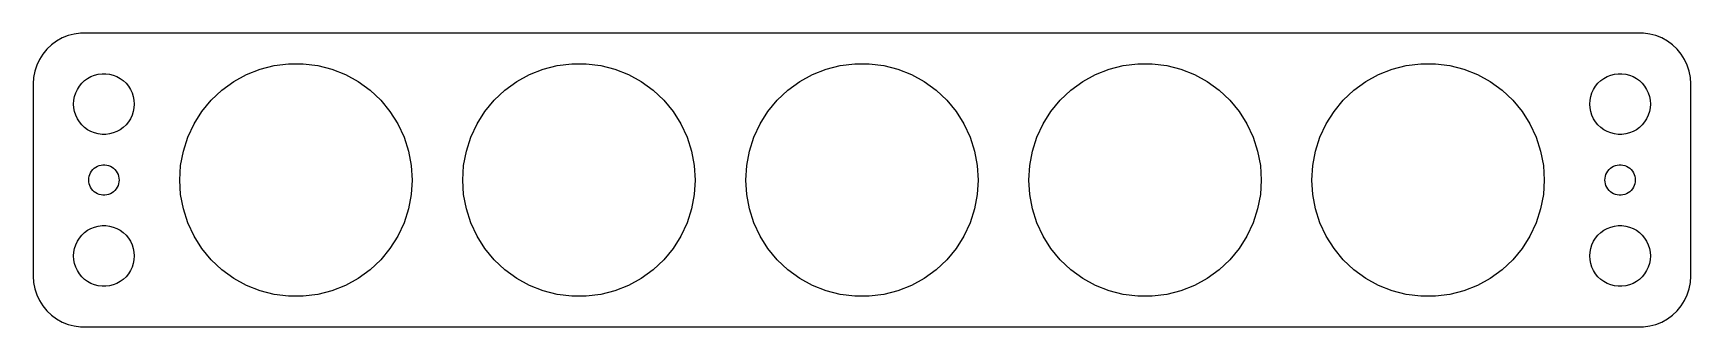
# Model space of a CAD drawing. Header units: metres. Extents: x -82 to 82, y -14 to 14.
import ezdxf

# ---------------------------------------------------------------- set-up
doc = ezdxf.new("R2010")
doc.units = ezdxf.units.M

msp = doc.modelspace()

# ---------------------------------------------------------------- linework, layer by layer
for p, q in [((-80.1871, 13.3526), (-80.6448, 12.9227)), ((-79.6791, 13.7216), (-80.1871, 13.3526)), ((-79.1289, 14.0241), (-79.6791, 13.7216)), ((-78.5451, 14.2553), (-79.1289, 14.0241)), ((-77.9369, 14.4114), (-78.5451, 14.2553)), ((-77.3139, 14.4901), (-77.9369, 14.4114)), ((77.3139, 14.4901), (-77.3139, 14.4901)), ((77.9369, 14.4114), (77.3139, 14.4901)), ((78.5451, 14.2553), (77.9369, 14.4114)), ((79.1289, 14.0241), (78.5451, 14.2553)), ((79.6791, 13.7216), (79.1289, 14.0241)), ((80.1871, 13.3526), (79.6791, 13.7216)), ((80.6448, 12.9227), (80.1871, 13.3526)), ((-81.3815, 11.9088), (-81.6489, 11.3406)), ((-81.0451, 12.4389), (-81.3815, 11.9088)), ((-80.6448, 12.9227), (-81.0451, 12.4389)), ((81.0451, 12.4389), (80.6448, 12.9227)), ((81.3815, 11.9088), (81.0451, 12.4389)), ((81.6489, 11.3406), (81.3815, 11.9088)), ((-81.9606, 10.1267), (-82, 9.5)), ((-81.8429, 10.7434), (-81.9606, 10.1267)), ((-81.6489, 11.3406), (-81.8429, 10.7434)), ((-76.9123, 9.81154), (-76.6075, 10.033)), ((-76.6075, 10.033), (-76.2773, 10.2145)), ((-76.2773, 10.2145), (-75.927, 10.3532)), ((-75.927, 10.3532), (-75.5621, 10.4469)), ((-75.5621, 10.4469), (-75.1884, 10.4941)), ((-75.1884, 10.4941), (-74.8116, 10.4941)), ((-74.8116, 10.4941), (-74.4379, 10.4469)), ((-74.4379, 10.4469), (-74.073, 10.3532)), ((-74.073, 10.3532), (-73.7227, 10.2145)), ((-73.7227, 10.2145), (-73.3925, 10.033)), ((-73.3925, 10.033), (-73.0877, 9.81154)), ((-62.162, 9.70976), (-60.8965, 10.4055)), ((-60.8965, 10.4055), (-59.5537, 10.9371)), ((-59.5537, 10.9371), (-58.1549, 11.2963)), ((-58.1549, 11.2963), (-56.7221, 11.4773)), ((-56.7221, 11.4773), (-55.2779, 11.4773)), ((-55.2779, 11.4773), (-53.8451, 11.2963)), ((-53.8451, 11.2963), (-52.4463, 10.9371)), ((-52.4463, 10.9371), (-51.1035, 10.4055)), ((-51.1035, 10.4055), (-49.838, 9.70976)), ((-34.162, 9.70976), (-32.8965, 10.4055)), ((-32.8965, 10.4055), (-31.5537, 10.9371)), ((-31.5537, 10.9371), (-30.1549, 11.2963)), ((-30.1549, 11.2963), (-28.7221, 11.4773)), ((-28.7221, 11.4773), (-27.2779, 11.4773)), ((-27.2779, 11.4773), (-25.8451, 11.2963)), ((-25.8451, 11.2963), (-24.4463, 10.9371)), ((-24.4463, 10.9371), (-23.1035, 10.4055)), ((-23.1035, 10.4055), (-21.838, 9.70976)), ((-6.162, 9.70976), (-4.89645, 10.4055)), ((-4.89645, 10.4055), (-3.55368, 10.9371)), ((-3.55368, 10.9371), (-2.15488, 11.2963)), ((-2.15488, 11.2963), (-0.722076, 11.4773)), ((-0.722076, 11.4773), (0.722076, 11.4773)), ((0.722076, 11.4773), (2.15488, 11.2963)), ((2.15488, 11.2963), (3.55368, 10.9371)), ((3.55368, 10.9371), (4.89645, 10.4055)), ((4.89645, 10.4055), (6.162, 9.70976)), ((21.838, 9.70976), (23.1035, 10.4055)), ((23.1035, 10.4055), (24.4463, 10.9371)), ((24.4463, 10.9371), (25.8451, 11.2963)), ((25.8451, 11.2963), (27.2779, 11.4773)), ((27.2779, 11.4773), (28.7221, 11.4773)), ((28.7221, 11.4773), (30.1549, 11.2963)), ((30.1549, 11.2963), (31.5537, 10.9371)), ((31.5537, 10.9371), (32.8965, 10.4055)), ((32.8965, 10.4055), (34.162, 9.70976)), ((49.838, 9.70976), (51.1035, 10.4055)), ((51.1035, 10.4055), (52.4463, 10.9371)), ((52.4463, 10.9371), (53.8451, 11.2963)), ((53.8451, 11.2963), (55.2779, 11.4773)), ((55.2779, 11.4773), (56.7221, 11.4773)), ((56.7221, 11.4773), (58.1549, 11.2963)), ((58.1549, 11.2963), (59.5537, 10.9371)), ((59.5537, 10.9371), (60.8965, 10.4055)), ((60.8965, 10.4055), (62.162, 9.70976)), ((73.0877, 9.81154), (73.3925, 10.033)), ((73.3925, 10.033), (73.7227, 10.2145)), ((73.7227, 10.2145), (74.073, 10.3532)), ((74.073, 10.3532), (74.4379, 10.4469)), ((74.4379, 10.4469), (74.8116, 10.4941)), ((74.8116, 10.4941), (75.1884, 10.4941)), ((75.1884, 10.4941), (75.5621, 10.4469)), ((75.5621, 10.4469), (75.927, 10.3532)), ((75.927, 10.3532), (76.2773, 10.2145)), ((76.2773, 10.2145), (76.6075, 10.033)), ((76.6075, 10.033), (76.9123, 9.81154)), ((81.8429, 10.7434), (81.6489, 11.3406)), ((81.9606, 10.1267), (81.8429, 10.7434)), ((82, 9.5), (81.9606, 10.1267)), ((-82, 9.5), (-82, -9.5)), ((-77.9763, 7.87599), (-77.9057, 8.24606)), ((-77.9057, 8.24606), (-77.7893, 8.60437)), ((-77.7893, 8.60437), (-77.6289, 8.94525)), ((-77.6289, 8.94525), (-77.427, 9.26335)), ((-77.427, 9.26335), (-77.1869, 9.55363)), ((-77.1869, 9.55363), (-76.9123, 9.81154)), ((-73.0877, 9.81154), (-72.8131, 9.55363)), ((-72.8131, 9.55363), (-72.573, 9.26335)), ((-72.573, 9.26335), (-72.3711, 8.94525)), ((-72.3711, 8.94525), (-72.2107, 8.60437)), ((-72.2107, 8.60437), (-72.0943, 8.24606)), ((-72.0943, 8.24606), (-72.0237, 7.87599)), ((-64.3831, 7.87228), (-63.3304, 8.8609)), ((-63.3304, 8.8609), (-62.162, 9.70976)), ((-49.838, 9.70976), (-48.6696, 8.8609)), ((-48.6696, 8.8609), (-47.6169, 7.87228)), ((-36.3831, 7.87228), (-35.3304, 8.8609)), ((-35.3304, 8.8609), (-34.162, 9.70976)), ((-21.838, 9.70976), (-20.6696, 8.8609)), ((-20.6696, 8.8609), (-19.6169, 7.87228)), ((-8.38313, 7.87228), (-7.33037, 8.8609)), ((-7.33037, 8.8609), (-6.162, 9.70976)), ((6.162, 9.70976), (7.33037, 8.8609)), ((7.33037, 8.8609), (8.38313, 7.87228)), ((19.6169, 7.87228), (20.6696, 8.8609)), ((20.6696, 8.8609), (21.838, 9.70976)), ((34.162, 9.70976), (35.3304, 8.8609)), ((35.3304, 8.8609), (36.3831, 7.87228)), ((47.6169, 7.87228), (48.6696, 8.8609)), ((48.6696, 8.8609), (49.838, 9.70976)), ((62.162, 9.70976), (63.3304, 8.8609)), ((63.3304, 8.8609), (64.3831, 7.87228)), ((72.0237, 7.87599), (72.0943, 8.24606)), ((72.0943, 8.24606), (72.2107, 8.60437)), ((72.2107, 8.60437), (72.3711, 8.94525)), ((72.3711, 8.94525), (72.573, 9.26335)), ((72.573, 9.26335), (72.8131, 9.55363)), ((72.8131, 9.55363), (73.0877, 9.81154)), ((76.9123, 9.81154), (77.1869, 9.55363)), ((77.1869, 9.55363), (77.427, 9.26335)), ((77.427, 9.26335), (77.6289, 8.94525)), ((77.6289, 8.94525), (77.7893, 8.60437)), ((77.7893, 8.60437), (77.9057, 8.24606)), ((77.9057, 8.24606), (77.9763, 7.87599)), ((82, -9.5), (82, 9.5)), ((-78, 7.5), (-77.9763, 7.87599)), ((-77.9763, 7.12399), (-78, 7.5)), ((-77.9057, 6.75392), (-77.9763, 7.12399)), ((-77.7893, 6.39561), (-77.9057, 6.75392)), ((-72.0943, 6.75392), (-72.2107, 6.39561)), ((-72.0237, 7.12399), (-72.0943, 6.75392)), ((-72.0237, 7.87599), (-72, 7.5)), ((-72, 7.5), (-72.0237, 7.12399)), ((-66.0775, 5.54016), (-65.3037, 6.75952)), ((-65.3037, 6.75952), (-64.3831, 7.87228)), ((-47.6169, 7.87228), (-46.6963, 6.75952)), ((-46.6963, 6.75952), (-45.9225, 5.54016)), ((-38.0775, 5.54016), (-37.3037, 6.75952)), ((-37.3037, 6.75952), (-36.3831, 7.87228)), ((-19.6169, 7.87228), (-18.6963, 6.75952)), ((-18.6963, 6.75952), (-17.9225, 5.54016)), ((-10.0775, 5.54016), (-9.30368, 6.75952)), ((-9.30368, 6.75952), (-8.38313, 7.87228)), ((8.38313, 7.87228), (9.30368, 6.75952)), ((9.30368, 6.75952), (10.0775, 5.54016)), ((17.9225, 5.54016), (18.6963, 6.75952)), ((18.6963, 6.75952), (19.6169, 7.87228)), ((36.3831, 7.87228), (37.3037, 6.75952)), ((37.3037, 6.75952), (38.0775, 5.54016)), ((45.9225, 5.54016), (46.6963, 6.75952)), ((46.6963, 6.75952), (47.6169, 7.87228)), ((64.3831, 7.87228), (65.3037, 6.75952)), ((65.3037, 6.75952), (66.0775, 5.54016)), ((72, 7.5), (72.0237, 7.87599)), ((72.0237, 7.12399), (72, 7.5)), ((72.0943, 6.75392), (72.0237, 7.12399)), ((72.2107, 6.39561), (72.0943, 6.75392)), ((77.9057, 6.75392), (77.7893, 6.39561)), ((77.9763, 7.12399), (77.9057, 6.75392)), ((77.9763, 7.87599), (78, 7.5)), ((78, 7.5), (77.9763, 7.12399)), ((-77.6289, 6.05473), (-77.7893, 6.39561)), ((-77.427, 5.73663), (-77.6289, 6.05473)), ((-77.1869, 5.44635), (-77.427, 5.73663)), ((-76.9123, 5.18845), (-77.1869, 5.44635)), ((-76.6075, 4.96701), (-76.9123, 5.18845)), ((-76.2773, 4.78551), (-76.6075, 4.96701)), ((-73.3925, 4.96701), (-73.7227, 4.78551)), ((-73.0877, 5.18845), (-73.3925, 4.96701)), ((-72.8131, 5.44635), (-73.0877, 5.18845)), ((-72.573, 5.73663), (-72.8131, 5.44635)), ((-72.3711, 6.05473), (-72.573, 5.73663)), ((-72.2107, 6.39561), (-72.3711, 6.05473)), ((-66.6924, 4.23343), (-66.0775, 5.54016)), ((-45.9225, 5.54016), (-45.3076, 4.23343)), ((-38.6924, 4.23343), (-38.0775, 5.54016)), ((-17.9225, 5.54016), (-17.3076, 4.23343)), ((-10.6924, 4.23343), (-10.0775, 5.54016)), ((10.0775, 5.54016), (10.6924, 4.23343)), ((17.3076, 4.23343), (17.9225, 5.54016)), ((38.0775, 5.54016), (38.6924, 4.23343)), ((45.3076, 4.23343), (45.9225, 5.54016)), ((66.0775, 5.54016), (66.6924, 4.23343)), ((72.3711, 6.05473), (72.2107, 6.39561)), ((72.573, 5.73663), (72.3711, 6.05473)), ((72.8131, 5.44635), (72.573, 5.73663)), ((73.0877, 5.18845), (72.8131, 5.44635)), ((73.3925, 4.96701), (73.0877, 5.18845)), ((73.7227, 4.78551), (73.3925, 4.96701)), ((76.6075, 4.96701), (76.2773, 4.78551)), ((76.9123, 5.18845), (76.6075, 4.96701)), ((77.1869, 5.44635), (76.9123, 5.18845)), ((77.427, 5.73663), (77.1869, 5.44635)), ((77.6289, 6.05473), (77.427, 5.73663)), ((77.7893, 6.39561), (77.6289, 6.05473)), ((-75.927, 4.64682), (-76.2773, 4.78551)), ((-75.5621, 4.55313), (-75.927, 4.64682)), ((-75.1884, 4.50591), (-75.5621, 4.55313)), ((-74.8116, 4.50591), (-75.1884, 4.50591)), ((-74.4379, 4.55313), (-74.8116, 4.50591)), ((-74.073, 4.64682), (-74.4379, 4.55313)), ((-73.7227, 4.78551), (-74.073, 4.64682)), ((-67.1387, 2.85992), (-66.6924, 4.23343)), ((-45.3076, 4.23343), (-44.8613, 2.85992)), ((-39.1387, 2.85992), (-38.6924, 4.23343)), ((-17.3076, 4.23343), (-16.8613, 2.85992)), ((-11.1387, 2.85992), (-10.6924, 4.23343)), ((10.6924, 4.23343), (11.1387, 2.85992)), ((16.8613, 2.85992), (17.3076, 4.23343)), ((38.6924, 4.23343), (39.1387, 2.85992)), ((44.8613, 2.85992), (45.3076, 4.23343)), ((66.6924, 4.23343), (67.1387, 2.85992)), ((74.073, 4.64682), (73.7227, 4.78551)), ((74.4379, 4.55313), (74.073, 4.64682)), ((74.8116, 4.50591), (74.4379, 4.55313)), ((75.1884, 4.50591), (74.8116, 4.50591)), ((75.5621, 4.55313), (75.1884, 4.50591)), ((75.927, 4.64682), (75.5621, 4.55313)), ((76.2773, 4.78551), (75.927, 4.64682)), ((-67.4093, 1.44133), (-67.1387, 2.85992)), ((-44.8613, 2.85992), (-44.5907, 1.44133)), ((-39.4093, 1.44133), (-39.1387, 2.85992)), ((-16.8613, 2.85992), (-16.5907, 1.44133)), ((-11.4093, 1.44133), (-11.1387, 2.85992)), ((11.1387, 2.85992), (11.4093, 1.44133)), ((16.5907, 1.44133), (16.8613, 2.85992)), ((39.1387, 2.85992), (39.4093, 1.44133)), ((44.5907, 1.44133), (44.8613, 2.85992)), ((67.1387, 2.85992), (67.4093, 1.44133)), ((-76.5, 0), (-76.4882, 0.187988)), ((-76.4882, -0.187988), (-76.5, 0)), ((-76.4882, 0.187988), (-76.4529, 0.373032)), ((-76.4529, 0.373032), (-76.3947, 0.552185)), ((-76.3947, 0.552185), (-76.3145, 0.722626)), ((-76.3145, 0.722626), (-76.2135, 0.881668)), ((-76.2135, 0.881668), (-76.0934, 1.02681)), ((-76.0934, 1.02681), (-75.9561, 1.15576)), ((-75.9561, 1.15576), (-75.8037, 1.26648)), ((-75.8037, 1.26648), (-75.6387, 1.35724)), ((-75.6387, 1.35724), (-75.4635, 1.42657)), ((-75.4635, 1.42657), (-75.2811, 1.47342)), ((-75.2811, 1.47342), (-75.0942, 1.49704)), ((-75.0942, 1.49704), (-74.9058, 1.49704)), ((-74.9058, 1.49704), (-74.7189, 1.47342)), ((-74.7189, 1.47342), (-74.5365, 1.42657)), ((-74.5365, 1.42657), (-74.3613, 1.35724)), ((-74.3613, 1.35724), (-74.1963, 1.26648)), ((-74.1963, 1.26648), (-74.0439, 1.15576)), ((-74.0439, 1.15576), (-73.9065, 1.02681)), ((-73.9065, 1.02681), (-73.7865, 0.881668)), ((-73.7865, 0.881668), (-73.6855, 0.722626)), ((-73.6855, 0.722626), (-73.6053, 0.552185)), ((-73.6053, 0.552185), (-73.5471, 0.373032)), ((-73.5471, 0.373032), (-73.5118, 0.187988)), ((-73.5118, 0.187988), (-73.5, 0)), ((-73.5, 0), (-73.5118, -0.187988)), ((-67.5, 0), (-67.4093, 1.44133)), ((-67.4093, -1.44133), (-67.5, 0)), ((-44.5907, 1.44133), (-44.5, 0)), ((-44.5, 0), (-44.5907, -1.44133)), ((-39.5, 0), (-39.4093, 1.44133)), ((-39.4093, -1.44133), (-39.5, 0)), ((-16.5907, 1.44133), (-16.5, 0)), ((-16.5, 0), (-16.5907, -1.44133)), ((-11.5, 0), (-11.4093, 1.44133)), ((-11.4093, -1.44133), (-11.5, 0)), ((11.4093, 1.44133), (11.5, 0)), ((11.5, 0), (11.4093, -1.44133)), ((16.5, 0), (16.5907, 1.44133)), ((16.5907, -1.44133), (16.5, 0)), ((39.4093, 1.44133), (39.5, 0)), ((39.5, 0), (39.4093, -1.44133)), ((44.5, 0), (44.5907, 1.44133)), ((44.5907, -1.44133), (44.5, 0)), ((67.4093, 1.44133), (67.5, 0)), ((67.5, 0), (67.4093, -1.44133)), ((73.5, 0), (73.5118, 0.187988)), ((73.5118, -0.187988), (73.5, 0)), ((73.5118, 0.187988), (73.5471, 0.373032)), ((73.5471, 0.373032), (73.6053, 0.552185)), ((73.6053, 0.552185), (73.6855, 0.722626)), ((73.6855, 0.722626), (73.7865, 0.881668)), ((73.7865, 0.881668), (73.9065, 1.02681)), ((73.9065, 1.02681), (74.0439, 1.15576)), ((74.0439, 1.15576), (74.1963, 1.26648)), ((74.1963, 1.26648), (74.3613, 1.35724)), ((74.3613, 1.35724), (74.5365, 1.42657)), ((74.5365, 1.42657), (74.7189, 1.47342)), ((74.7189, 1.47342), (74.9058, 1.49704)), ((74.9058, 1.49704), (75.0942, 1.49704)), ((75.0942, 1.49704), (75.2811, 1.47342)), ((75.2811, 1.47342), (75.4635, 1.42657)), ((75.4635, 1.42657), (75.6387, 1.35724)), ((75.6387, 1.35724), (75.8037, 1.26648)), ((75.8037, 1.26648), (75.9561, 1.15576)), ((75.9561, 1.15576), (76.0934, 1.02681)), ((76.0934, 1.02681), (76.2135, 0.881668)), ((76.2135, 0.881668), (76.3145, 0.722626)), ((76.3145, 0.722626), (76.3947, 0.552185)), ((76.3947, 0.552185), (76.4529, 0.373032)), ((76.4529, 0.373032), (76.4882, 0.187988)), ((76.4882, 0.187988), (76.5, 0)), ((76.5, 0), (76.4882, -0.187988)), ((-76.4529, -0.373032), (-76.4882, -0.187988)), ((-76.3947, -0.552185), (-76.4529, -0.373032)), ((-76.3145, -0.722626), (-76.3947, -0.552185)), ((-76.2135, -0.881668), (-76.3145, -0.722626)), ((-76.0934, -1.02681), (-76.2135, -0.881668)), ((-75.9561, -1.15576), (-76.0934, -1.02681)), ((-75.8037, -1.26648), (-75.9561, -1.15576)), ((-75.6387, -1.35724), (-75.8037, -1.26648)), ((-75.4635, -1.42657), (-75.6387, -1.35724)), ((-75.2811, -1.47342), (-75.4635, -1.42657)), ((-75.0942, -1.49704), (-75.2811, -1.47342)), ((-74.9058, -1.49704), (-75.0942, -1.49704)), ((-74.7189, -1.47342), (-74.9058, -1.49704)), ((-74.5365, -1.42657), (-74.7189, -1.47342)), ((-74.3613, -1.35724), (-74.5365, -1.42657)), ((-74.1963, -1.26648), (-74.3613, -1.35724)), ((-74.0439, -1.15576), (-74.1963, -1.26648)), ((-73.9065, -1.02681), (-74.0439, -1.15576)), ((-73.7865, -0.881668), (-73.9065, -1.02681)), ((-73.6855, -0.722626), (-73.7865, -0.881668)), ((-73.6053, -0.552185), (-73.6855, -0.722626)), ((-73.5471, -0.373032), (-73.6053, -0.552185)), ((-73.5118, -0.187988), (-73.5471, -0.373032)), ((-67.1387, -2.85992), (-67.4093, -1.44133)), ((-44.5907, -1.44133), (-44.8613, -2.85992)), ((-39.1387, -2.85992), (-39.4093, -1.44133)), ((-16.5907, -1.44133), (-16.8613, -2.85992)), ((-11.1387, -2.85992), (-11.4093, -1.44133)), ((11.4093, -1.44133), (11.1387, -2.85992)), ((16.8613, -2.85992), (16.5907, -1.44133)), ((39.4093, -1.44133), (39.1387, -2.85992)), ((44.8613, -2.85992), (44.5907, -1.44133)), ((67.4093, -1.44133), (67.1387, -2.85992)), ((73.5471, -0.373032), (73.5118, -0.187988)), ((73.6053, -0.552185), (73.5471, -0.373032)), ((73.6855, -0.722626), (73.6053, -0.552185)), ((73.7865, -0.881668), (73.6855, -0.722626)), ((73.9065, -1.02681), (73.7865, -0.881668)), ((74.0439, -1.15576), (73.9065, -1.02681)), ((74.1963, -1.26648), (74.0439, -1.15576)), ((74.3613, -1.35724), (74.1963, -1.26648)), ((74.5365, -1.42657), (74.3613, -1.35724)), ((74.7189, -1.47342), (74.5365, -1.42657)), ((74.9058, -1.49704), (74.7189, -1.47342)), ((75.0942, -1.49704), (74.9058, -1.49704)), ((75.2811, -1.47342), (75.0942, -1.49704)), ((75.4635, -1.42657), (75.2811, -1.47342)), ((75.6387, -1.35724), (75.4635, -1.42657)), ((75.8037, -1.26648), (75.6387, -1.35724)), ((75.9561, -1.15576), (75.8037, -1.26648)), ((76.0934, -1.02681), (75.9561, -1.15576)), ((76.2135, -0.881668), (76.0934, -1.02681)), ((76.3145, -0.722626), (76.2135, -0.881668)), ((76.3947, -0.552185), (76.3145, -0.722626)), ((76.4529, -0.373032), (76.3947, -0.552185)), ((76.4882, -0.187988), (76.4529, -0.373032)), ((-66.6924, -4.23343), (-67.1387, -2.85992)), ((-44.8613, -2.85992), (-45.3076, -4.23343)), ((-38.6924, -4.23343), (-39.1387, -2.85992)), ((-16.8613, -2.85992), (-17.3076, -4.23343)), ((-10.6924, -4.23343), (-11.1387, -2.85992)), ((11.1387, -2.85992), (10.6924, -4.23343)), ((17.3076, -4.23343), (16.8613, -2.85992)), ((39.1387, -2.85992), (38.6924, -4.23343)), ((45.3076, -4.23343), (44.8613, -2.85992)), ((67.1387, -2.85992), (66.6924, -4.23343)), ((-76.6075, -4.96701), (-76.2773, -4.78551)), ((-76.2773, -4.78551), (-75.927, -4.64682)), ((-75.927, -4.64682), (-75.5621, -4.55313)), ((-75.5621, -4.55313), (-75.1884, -4.50591)), ((-75.1884, -4.50591), (-74.8116, -4.50591)), ((-74.8116, -4.50591), (-74.4379, -4.55313)), ((-74.4379, -4.55313), (-74.073, -4.64682)), ((-74.073, -4.64682), (-73.7227, -4.78551)), ((-73.7227, -4.78551), (-73.3925, -4.96701)), ((-66.0775, -5.54016), (-66.6924, -4.23343)), ((-45.3076, -4.23343), (-45.9225, -5.54016)), ((-38.0775, -5.54016), (-38.6924, -4.23343)), ((-17.3076, -4.23343), (-17.9225, -5.54016)), ((-10.0775, -5.54016), (-10.6924, -4.23343)), ((10.6924, -4.23343), (10.0775, -5.54016)), ((17.9225, -5.54016), (17.3076, -4.23343)), ((38.6924, -4.23343), (38.0775, -5.54016)), ((45.9225, -5.54016), (45.3076, -4.23343)), ((66.6924, -4.23343), (66.0775, -5.54016)), ((73.3925, -4.96701), (73.7227, -4.78551)), ((73.7227, -4.78551), (74.073, -4.64682)), ((74.073, -4.64682), (74.4379, -4.55313)), ((74.4379, -4.55313), (74.8116, -4.50591)), ((74.8116, -4.50591), (75.1884, -4.50591)), ((75.1884, -4.50591), (75.5621, -4.55313)), ((75.5621, -4.55313), (75.927, -4.64682)), ((75.927, -4.64682), (76.2773, -4.78551)), ((76.2773, -4.78551), (76.6075, -4.96701)), ((-77.9057, -6.75392), (-77.7893, -6.39561)), ((-77.7893, -6.39561), (-77.6289, -6.05473)), ((-77.6289, -6.05473), (-77.427, -5.73663)), ((-77.427, -5.73663), (-77.1869, -5.44635)), ((-77.1869, -5.44635), (-76.9123, -5.18845)), ((-76.9123, -5.18845), (-76.6075, -4.96701)), ((-73.3925, -4.96701), (-73.0877, -5.18845)), ((-73.0877, -5.18845), (-72.8131, -5.44635)), ((-72.8131, -5.44635), (-72.573, -5.73663)), ((-72.573, -5.73663), (-72.3711, -6.05473)), ((-72.3711, -6.05473), (-72.2107, -6.39561)), ((-72.2107, -6.39561), (-72.0943, -6.75392)), ((-65.3037, -6.75952), (-66.0775, -5.54016)), ((-45.9225, -5.54016), (-46.6963, -6.75952)), ((-37.3037, -6.75952), (-38.0775, -5.54016)), ((-17.9225, -5.54016), (-18.6963, -6.75952)), ((-9.30368, -6.75952), (-10.0775, -5.54016)), ((10.0775, -5.54016), (9.30368, -6.75952)), ((18.6963, -6.75952), (17.9225, -5.54016)), ((38.0775, -5.54016), (37.3037, -6.75952)), ((46.6963, -6.75952), (45.9225, -5.54016)), ((66.0775, -5.54016), (65.3037, -6.75952)), ((72.0943, -6.75392), (72.2107, -6.39561)), ((72.2107, -6.39561), (72.3711, -6.05473)), ((72.3711, -6.05473), (72.573, -5.73663)), ((72.573, -5.73663), (72.8131, -5.44635)), ((72.8131, -5.44635), (73.0877, -5.18845)), ((73.0877, -5.18845), (73.3925, -4.96701)), ((76.6075, -4.96701), (76.9123, -5.18845)), ((76.9123, -5.18845), (77.1869, -5.44635)), ((77.1869, -5.44635), (77.427, -5.73663)), ((77.427, -5.73663), (77.6289, -6.05473)), ((77.6289, -6.05473), (77.7893, -6.39561)), ((77.7893, -6.39561), (77.9057, -6.75392)), ((-78, -7.5), (-77.9763, -7.12399)), ((-77.9763, -7.87599), (-78, -7.5)), ((-77.9763, -7.12399), (-77.9057, -6.75392)), ((-77.9057, -8.24606), (-77.9763, -7.87599)), ((-72.0943, -6.75392), (-72.0237, -7.12399)), ((-72.0237, -7.87599), (-72.0943, -8.24606)), ((-72.0237, -7.12399), (-72, -7.5)), ((-72, -7.5), (-72.0237, -7.87599)), ((-64.3831, -7.87228), (-65.3037, -6.75952)), ((-63.3304, -8.8609), (-64.3831, -7.87228)), ((-47.6169, -7.87228), (-48.6696, -8.8609)), ((-46.6963, -6.75952), (-47.6169, -7.87228)), ((-36.3831, -7.87228), (-37.3037, -6.75952)), ((-35.3304, -8.8609), (-36.3831, -7.87228)), ((-19.6169, -7.87228), (-20.6696, -8.8609)), ((-18.6963, -6.75952), (-19.6169, -7.87228)), ((-8.38313, -7.87228), (-9.30368, -6.75952)), ((-7.33037, -8.8609), (-8.38313, -7.87228)), ((8.38313, -7.87228), (7.33037, -8.8609)), ((9.30368, -6.75952), (8.38313, -7.87228)), ((19.6169, -7.87228), (18.6963, -6.75952)), ((20.6696, -8.8609), (19.6169, -7.87228)), ((36.3831, -7.87228), (35.3304, -8.8609)), ((37.3037, -6.75952), (36.3831, -7.87228)), ((47.6169, -7.87228), (46.6963, -6.75952)), ((48.6696, -8.8609), (47.6169, -7.87228)), ((64.3831, -7.87228), (63.3304, -8.8609)), ((65.3037, -6.75952), (64.3831, -7.87228)), ((72, -7.5), (72.0237, -7.12399)), ((72.0237, -7.87599), (72, -7.5)), ((72.0237, -7.12399), (72.0943, -6.75392)), ((72.0943, -8.24606), (72.0237, -7.87599)), ((77.9057, -6.75392), (77.9763, -7.12399)), ((77.9763, -7.87599), (77.9057, -8.24606)), ((77.9763, -7.12399), (78, -7.5)), ((78, -7.5), (77.9763, -7.87599)), ((-82, -9.5), (-81.9606, -10.1267)), ((-77.7893, -8.60437), (-77.9057, -8.24606)), ((-77.6289, -8.94525), (-77.7893, -8.60437)), ((-77.427, -9.26335), (-77.6289, -8.94525)), ((-77.1869, -9.55363), (-77.427, -9.26335)), ((-76.9123, -9.81154), (-77.1869, -9.55363)), ((-76.6075, -10.033), (-76.9123, -9.81154)), ((-73.0877, -9.81154), (-73.3925, -10.033)), ((-72.8131, -9.55363), (-73.0877, -9.81154)), ((-72.573, -9.26335), (-72.8131, -9.55363)), ((-72.3711, -8.94525), (-72.573, -9.26335)), ((-72.2107, -8.60437), (-72.3711, -8.94525)), ((-72.0943, -8.24606), (-72.2107, -8.60437)), ((-62.162, -9.70976), (-63.3304, -8.8609)), ((-60.8965, -10.4055), (-62.162, -9.70976)), ((-49.838, -9.70976), (-51.1035, -10.4055)), ((-48.6696, -8.8609), (-49.838, -9.70976)), ((-34.162, -9.70976), (-35.3304, -8.8609)), ((-32.8965, -10.4055), (-34.162, -9.70976)), ((-21.838, -9.70976), (-23.1035, -10.4055)), ((-20.6696, -8.8609), (-21.838, -9.70976)), ((-6.162, -9.70976), (-7.33037, -8.8609)), ((-4.89645, -10.4055), (-6.162, -9.70976)), ((6.162, -9.70976), (4.89645, -10.4055)), ((7.33037, -8.8609), (6.162, -9.70976)), ((21.838, -9.70976), (20.6696, -8.8609)), ((23.1035, -10.4055), (21.838, -9.70976)), ((34.162, -9.70976), (32.8965, -10.4055)), ((35.3304, -8.8609), (34.162, -9.70976)), ((49.838, -9.70976), (48.6696, -8.8609)), ((51.1035, -10.4055), (49.838, -9.70976)), ((62.162, -9.70976), (60.8965, -10.4055)), ((63.3304, -8.8609), (62.162, -9.70976)), ((72.2107, -8.60437), (72.0943, -8.24606)), ((72.3711, -8.94525), (72.2107, -8.60437)), ((72.573, -9.26335), (72.3711, -8.94525)), ((72.8131, -9.55363), (72.573, -9.26335)), ((73.0877, -9.81154), (72.8131, -9.55363)), ((73.3925, -10.033), (73.0877, -9.81154)), ((76.9123, -9.81154), (76.6075, -10.033)), ((77.1869, -9.55363), (76.9123, -9.81154)), ((77.427, -9.26335), (77.1869, -9.55363)), ((77.6289, -8.94525), (77.427, -9.26335)), ((77.7893, -8.60437), (77.6289, -8.94525)), ((77.9057, -8.24606), (77.7893, -8.60437)), ((81.9606, -10.1267), (82, -9.5)), ((-81.9606, -10.1267), (-81.8429, -10.7434)), ((-81.8429, -10.7434), (-81.6489, -11.3406)), ((-81.6489, -11.3406), (-81.3815, -11.9088)), ((-76.2773, -10.2145), (-76.6075, -10.033)), ((-75.927, -10.3532), (-76.2773, -10.2145)), ((-75.5621, -10.4469), (-75.927, -10.3532)), ((-75.1884, -10.4941), (-75.5621, -10.4469)), ((-74.8116, -10.4941), (-75.1884, -10.4941)), ((-74.4379, -10.4469), (-74.8116, -10.4941)), ((-74.073, -10.3532), (-74.4379, -10.4469)), ((-73.7227, -10.2145), (-74.073, -10.3532)), ((-73.3925, -10.033), (-73.7227, -10.2145)), ((-59.5537, -10.9371), (-60.8965, -10.4055)), ((-58.1549, -11.2963), (-59.5537, -10.9371)), ((-56.7221, -11.4773), (-58.1549, -11.2963)), ((-55.2779, -11.4773), (-56.7221, -11.4773)), ((-53.8451, -11.2963), (-55.2779, -11.4773)), ((-52.4463, -10.9371), (-53.8451, -11.2963)), ((-51.1035, -10.4055), (-52.4463, -10.9371)), ((-31.5537, -10.9371), (-32.8965, -10.4055)), ((-30.1549, -11.2963), (-31.5537, -10.9371)), ((-28.7221, -11.4773), (-30.1549, -11.2963)), ((-27.2779, -11.4773), (-28.7221, -11.4773)), ((-25.8451, -11.2963), (-27.2779, -11.4773)), ((-24.4463, -10.9371), (-25.8451, -11.2963)), ((-23.1035, -10.4055), (-24.4463, -10.9371)), ((-3.55368, -10.9371), (-4.89645, -10.4055)), ((-2.15488, -11.2963), (-3.55368, -10.9371)), ((-0.722076, -11.4773), (-2.15488, -11.2963)), ((0.722076, -11.4773), (-0.722076, -11.4773)), ((2.15488, -11.2963), (0.722076, -11.4773)), ((3.55368, -10.9371), (2.15488, -11.2963)), ((4.89645, -10.4055), (3.55368, -10.9371)), ((24.4463, -10.9371), (23.1035, -10.4055)), ((25.8451, -11.2963), (24.4463, -10.9371)), ((27.2779, -11.4773), (25.8451, -11.2963)), ((28.7221, -11.4773), (27.2779, -11.4773)), ((30.1549, -11.2963), (28.7221, -11.4773)), ((31.5537, -10.9371), (30.1549, -11.2963)), ((32.8965, -10.4055), (31.5537, -10.9371)), ((52.4463, -10.9371), (51.1035, -10.4055)), ((53.8451, -11.2963), (52.4463, -10.9371)), ((55.2779, -11.4773), (53.8451, -11.2963)), ((56.7221, -11.4773), (55.2779, -11.4773)), ((58.1549, -11.2963), (56.7221, -11.4773)), ((59.5537, -10.9371), (58.1549, -11.2963)), ((60.8965, -10.4055), (59.5537, -10.9371)), ((73.7227, -10.2145), (73.3925, -10.033)), ((74.073, -10.3532), (73.7227, -10.2145)), ((74.4379, -10.4469), (74.073, -10.3532)), ((74.8116, -10.4941), (74.4379, -10.4469)), ((75.1884, -10.4941), (74.8116, -10.4941)), ((75.5621, -10.4469), (75.1884, -10.4941)), ((75.927, -10.3532), (75.5621, -10.4469)), ((76.2773, -10.2145), (75.927, -10.3532)), ((76.6075, -10.033), (76.2773, -10.2145)), ((81.3815, -11.9088), (81.6489, -11.3406)), ((81.6489, -11.3406), (81.8429, -10.7434)), ((81.8429, -10.7434), (81.9606, -10.1267)), ((-81.3815, -11.9088), (-81.0451, -12.4389)), ((-81.0451, -12.4389), (-80.6448, -12.9227)), ((-80.6448, -12.9227), (-80.1871, -13.3526)), ((80.1871, -13.3526), (80.6448, -12.9227)), ((80.6448, -12.9227), (81.0451, -12.4389)), ((81.0451, -12.4389), (81.3815, -11.9088)), ((-80.1871, -13.3526), (-79.6791, -13.7216)), ((-79.6791, -13.7216), (-79.1289, -14.0241)), ((-79.1289, -14.0241), (-78.5451, -14.2553)), ((-78.5451, -14.2553), (-77.9369, -14.4114)), ((-77.9369, -14.4114), (-77.3139, -14.4901)), ((-77.3139, -14.4901), (77.3139, -14.4901)), ((77.3139, -14.4901), (77.9369, -14.4114)), ((77.9369, -14.4114), (78.5451, -14.2553)), ((78.5451, -14.2553), (79.1289, -14.0241)), ((79.1289, -14.0241), (79.6791, -13.7216)), ((79.6791, -13.7216), (80.1871, -13.3526))]:
    msp.add_line(p, q)

doc.saveas('drawing.dxf')
